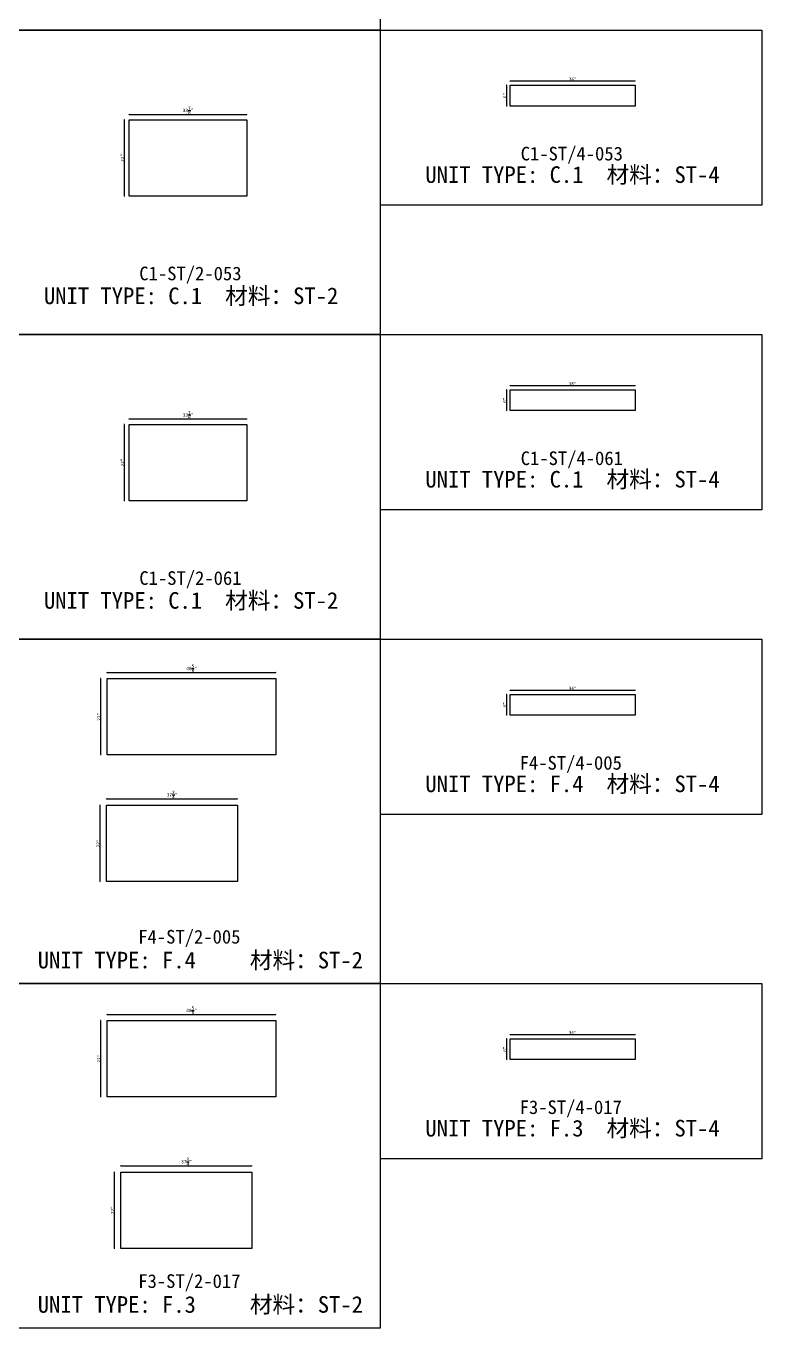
# Model space of a CAD drawing. Header units: millimetres. Extents: x -46966 to 138077, y -48408 to 2116.
# Drawn here: x 56810 to 62197, y -44982 to -35453 of the extents above; entities that cross this region are included whole.
import ezdxf
from ezdxf.enums import TextEntityAlignment as Align

# ---------------------------------------------------------------- set-up
doc = ezdxf.new("R2010")
doc.units = ezdxf.units.MM
doc.layers.add('PART_NUMBER', color=3, linetype='Continuous')
doc.styles.add('样式 1', font='')
doc.styles.get('样式 1').set_extended_font_data('NSimSun')
doc.dimstyles.new('副本 ISO-25', dxfattribs={"dimtxt": 25, "dimasz": 10, "dimexe": 1.5, "dimexo": 0.5, "dimtad": 1, "dimlfac": 0.03937, "dimlunit": 5, "dimtxsty": '样式 1', "dimblk": 'ARCHTICK', "dimcen": 2.5, "dimclrd": 256, "dimclrt": 1, "dimazin": 3, "dimtfac": 1, "dimtmove": 0, "dimatfit": 3, "dimfxlon": 1})

# ---------------------------------------------------------------- blocks, each defined once
blk = doc.blocks.new('_ArchTick')
at = {"color": 0, "linetype": 'ByBlock', "const_width": 0.15}
blk.add_lwpolyline([(-0.5, -0.5), (0.5, 0.5)], dxfattribs=at)
blk = doc.blocks.new('*D1300')
at = {"color": 0, "lineweight": -2, "transparency": 16777216}
for p, q in [((57566, -36099.9), (57566, -36097.4)), ((58426.5, -36099.9), (58426.5, -36097.4))]:
    blk.add_line(p, q, dxfattribs=at)
at = {"lineweight": -2, "transparency": 16777216}
blk.add_line((57566, -36098.9), (58426.5, -36098.9), dxfattribs=at)
at = {"layer": 'Defpoints', "color": 0, "transparency": 16777216}
for p in [(58426.5, -36098.9), (57566, -36138.3), (58426.5, -36138.3)]:
    blk.add_point(p, dxfattribs=at)
at = {"lineweight": -2, "transparency": 16777216, "xscale": 10, "yscale": 10, "zscale": 10, "rotation": 180}
blk.add_blockref('_ArchTick', (57566, -36098.9), dxfattribs=at)
at = {"lineweight": -2, "transparency": 16777216, "xscale": 10, "yscale": 10, "zscale": 10}
blk.add_blockref('_ArchTick', (58426.5, -36098.9), dxfattribs=at)
at = {"color": 1, "transparency": 16777216, "insert": (57996.2, -36069.8), "char_height": 25, "attachment_point": 5, "style": '样式 1'}
blk.add_mtext('\\A1;33{\\H1x;\\S7/8;}"', dxfattribs=at)
blk = doc.blocks.new('*D1301')
at = {"color": 0, "lineweight": -2, "transparency": 16777216}
for p, q in [((57530.4, -36138.3), (57527.9, -36138.3)), ((57530.4, -36697.1), (57527.9, -36697.1))]:
    blk.add_line(p, q, dxfattribs=at)
at = {"lineweight": -2, "transparency": 16777216}
blk.add_line((57529.4, -36138.3), (57529.4, -36697.1), dxfattribs=at)
at = {"layer": 'Defpoints', "color": 0, "transparency": 16777216}
for p in [(57566, -36138.3), (57529.4, -36697.1), (57566, -36697.1)]:
    blk.add_point(p, dxfattribs=at)
at = {"lineweight": -2, "transparency": 16777216, "xscale": 10, "yscale": 10, "zscale": 10}
for p, rotation in [((57529.4, -36138.3), 90), ((57529.4, -36697.1), 270)]:
    blk.add_blockref('_ArchTick', p, dxfattribs=dict(at, rotation=rotation))
at = {"color": 1, "transparency": 16777216, "insert": (57516.3, -36417.7), "char_height": 25, "attachment_point": 5, "rotation": 90, "style": '样式 1'}
blk.add_mtext('\\A1;22"', dxfattribs=at)
blk = doc.blocks.new('*D1302')
at = {"color": 0, "lineweight": -2, "transparency": 16777216}
for p, q in [((60354.8, -35855.7), (60354.8, -35853.2)), ((61269.2, -35855.7), (61269.2, -35853.2))]:
    blk.add_line(p, q, dxfattribs=at)
at = {"lineweight": -2, "transparency": 16777216}
blk.add_line((60354.8, -35854.7), (61269.2, -35854.7), dxfattribs=at)
at = {"layer": 'Defpoints', "color": 0, "transparency": 16777216}
for p in [(60354.8, -35885.6), (61269.2, -35854.7), (61269.2, -35885.6)]:
    blk.add_point(p, dxfattribs=at)
at = {"lineweight": -2, "transparency": 16777216, "xscale": 10, "yscale": 10, "zscale": 10, "rotation": 180}
blk.add_blockref('_ArchTick', (60354.8, -35854.7), dxfattribs=at)
at = {"lineweight": -2, "transparency": 16777216, "xscale": 10, "yscale": 10, "zscale": 10}
blk.add_blockref('_ArchTick', (61269.2, -35854.7), dxfattribs=at)
at = {"color": 1, "transparency": 16777216, "insert": (60812, -35841.6), "char_height": 25, "attachment_point": 5, "style": '样式 1'}
blk.add_mtext('\\A1;36"', dxfattribs=at)
blk = doc.blocks.new('*D1303')
at = {"color": 0, "lineweight": -2, "transparency": 16777216}
for p, q in [((60330, -35885.6), (60327.5, -35885.6)), ((60330, -36038), (60327.5, -36038))]:
    blk.add_line(p, q, dxfattribs=at)
at = {"lineweight": -2, "transparency": 16777216}
blk.add_line((60329, -36038), (60329, -35885.6), dxfattribs=at)
at = {"layer": 'Defpoints', "color": 0, "transparency": 16777216}
for p in [(60329, -35885.6), (60354.8, -35885.6), (60354.8, -36038)]:
    blk.add_point(p, dxfattribs=at)
at = {"lineweight": -2, "transparency": 16777216, "xscale": 10, "yscale": 10, "zscale": 10}
for p, rotation in [((60329, -35885.6), 90), ((60329, -36038), 270)]:
    blk.add_blockref('_ArchTick', p, dxfattribs=dict(at, rotation=rotation))
at = {"color": 1, "transparency": 16777216, "insert": (60315.9, -35961.8), "char_height": 25, "attachment_point": 5, "rotation": 90, "style": '样式 1'}
blk.add_mtext('\\A1;6"', dxfattribs=at)
blk = doc.blocks.new('*D1354')
at = {"color": 0, "lineweight": -2, "transparency": 16777216}
for p, q in [((57566, -38329.4), (57566, -38326.9)), ((58426.5, -38329.4), (58426.5, -38326.9))]:
    blk.add_line(p, q, dxfattribs=at)
at = {"lineweight": -2, "transparency": 16777216}
blk.add_line((57566, -38328.4), (58426.5, -38328.4), dxfattribs=at)
at = {"layer": 'Defpoints', "color": 0, "transparency": 16777216}
for p in [(57566, -38367.9), (58426.5, -38328.4), (58426.5, -38367.9)]:
    blk.add_point(p, dxfattribs=at)
at = {"lineweight": -2, "transparency": 16777216, "xscale": 10, "yscale": 10, "zscale": 10, "rotation": 180}
blk.add_blockref('_ArchTick', (57566, -38328.4), dxfattribs=at)
at = {"lineweight": -2, "transparency": 16777216, "xscale": 10, "yscale": 10, "zscale": 10}
blk.add_blockref('_ArchTick', (58426.5, -38328.4), dxfattribs=at)
at = {"color": 1, "transparency": 16777216, "insert": (57996.2, -38299.3), "char_height": 25, "attachment_point": 5, "style": '样式 1'}
blk.add_mtext('\\A1;33{\\H1x;\\S7/8;}"', dxfattribs=at)
blk = doc.blocks.new('*D1355')
at = {"color": 0, "lineweight": -2, "transparency": 16777216}
for p, q in [((57530.4, -38367.9), (57527.9, -38367.9)), ((57530.4, -38926.7), (57527.9, -38926.7))]:
    blk.add_line(p, q, dxfattribs=at)
at = {"lineweight": -2, "transparency": 16777216}
blk.add_line((57529.4, -38367.9), (57529.4, -38926.7), dxfattribs=at)
at = {"layer": 'Defpoints', "color": 0, "transparency": 16777216}
for p in [(57566, -38367.9), (57529.4, -38926.7), (57566, -38926.7)]:
    blk.add_point(p, dxfattribs=at)
at = {"lineweight": -2, "transparency": 16777216, "xscale": 10, "yscale": 10, "zscale": 10}
for p, rotation in [((57529.4, -38367.9), 90), ((57529.4, -38926.7), 270)]:
    blk.add_blockref('_ArchTick', p, dxfattribs=dict(at, rotation=rotation))
at = {"color": 1, "transparency": 16777216, "insert": (57516.3, -38647.3), "char_height": 25, "attachment_point": 5, "rotation": 90, "style": '样式 1'}
blk.add_mtext('\\A1;22"', dxfattribs=at)
blk = doc.blocks.new('*D1356')
at = {"color": 0, "lineweight": -2, "transparency": 16777216}
for p, q in [((60354.8, -38085.3), (60354.8, -38082.8)), ((61269.2, -38085.3), (61269.2, -38082.8))]:
    blk.add_line(p, q, dxfattribs=at)
at = {"lineweight": -2, "transparency": 16777216}
blk.add_line((60354.8, -38084.3), (61269.2, -38084.3), dxfattribs=at)
at = {"layer": 'Defpoints', "color": 0, "transparency": 16777216}
for p in [(60354.8, -38115.1), (61269.2, -38084.3), (61269.2, -38115.1)]:
    blk.add_point(p, dxfattribs=at)
at = {"lineweight": -2, "transparency": 16777216, "xscale": 10, "yscale": 10, "zscale": 10, "rotation": 180}
blk.add_blockref('_ArchTick', (60354.8, -38084.3), dxfattribs=at)
at = {"lineweight": -2, "transparency": 16777216, "xscale": 10, "yscale": 10, "zscale": 10}
blk.add_blockref('_ArchTick', (61269.2, -38084.3), dxfattribs=at)
at = {"color": 1, "transparency": 16777216, "insert": (60812, -38071.2), "char_height": 25, "attachment_point": 5, "style": '样式 1'}
blk.add_mtext('\\A1;36"', dxfattribs=at)
blk = doc.blocks.new('*D1357')
at = {"color": 0, "lineweight": -2, "transparency": 16777216}
for p, q in [((60330, -38115.1), (60327.5, -38115.1)), ((60330, -38267.5), (60327.5, -38267.5))]:
    blk.add_line(p, q, dxfattribs=at)
at = {"lineweight": -2, "transparency": 16777216}
blk.add_line((60329, -38267.5), (60329, -38115.1), dxfattribs=at)
at = {"layer": 'Defpoints', "color": 0, "transparency": 16777216}
for p in [(60329, -38115.1), (60354.8, -38115.1), (60354.8, -38267.5)]:
    blk.add_point(p, dxfattribs=at)
at = {"lineweight": -2, "transparency": 16777216, "xscale": 10, "yscale": 10, "zscale": 10}
for p, rotation in [((60329, -38115.1), 90), ((60329, -38267.5), 270)]:
    blk.add_blockref('_ArchTick', p, dxfattribs=dict(at, rotation=rotation))
at = {"color": 1, "transparency": 16777216, "insert": (60315.9, -38191.3), "char_height": 25, "attachment_point": 5, "rotation": 90, "style": '样式 1'}
blk.add_mtext('\\A1;6"', dxfattribs=at)
blk = doc.blocks.new('*D1364')
at = {"color": 0, "lineweight": -2, "transparency": 16777216}
for p, q in [((57404.7, -40185.1), (57404.7, -40182.6)), ((58639.7, -40185.1), (58639.7, -40182.6))]:
    blk.add_line(p, q, dxfattribs=at)
at = {"lineweight": -2, "transparency": 16777216}
blk.add_line((57404.7, -40184.1), (58639.7, -40184.1), dxfattribs=at)
at = {"layer": 'Defpoints', "color": 0, "transparency": 16777216}
for p in [(58639.7, -40184.1), (57404.7, -40228.7), (58639.7, -40228.7)]:
    blk.add_point(p, dxfattribs=at)
at = {"lineweight": -2, "transparency": 16777216, "xscale": 10, "yscale": 10, "zscale": 10, "rotation": 180}
blk.add_blockref('_ArchTick', (57404.7, -40184.1), dxfattribs=at)
at = {"lineweight": -2, "transparency": 16777216, "xscale": 10, "yscale": 10, "zscale": 10}
blk.add_blockref('_ArchTick', (58639.7, -40184.1), dxfattribs=at)
at = {"color": 1, "transparency": 16777216, "insert": (58022.2, -40155), "char_height": 25, "attachment_point": 5, "style": '样式 1'}
blk.add_mtext('\\A1;48{\\H1x;\\S5/8;}"', dxfattribs=at)
blk = doc.blocks.new('*D1365')
at = {"color": 0, "lineweight": -2, "transparency": 16777216}
for p, q in [((57357.9, -40228.7), (57355.4, -40228.7)), ((57357.9, -40787.5), (57355.4, -40787.5))]:
    blk.add_line(p, q, dxfattribs=at)
at = {"lineweight": -2, "transparency": 16777216}
blk.add_line((57356.9, -40787.5), (57356.9, -40228.7), dxfattribs=at)
at = {"layer": 'Defpoints', "color": 0, "transparency": 16777216}
for p in [(57356.9, -40228.7), (57404.7, -40228.7), (57404.7, -40787.5)]:
    blk.add_point(p, dxfattribs=at)
at = {"lineweight": -2, "transparency": 16777216, "xscale": 10, "yscale": 10, "zscale": 10}
for p, rotation in [((57356.9, -40228.7), 90), ((57356.9, -40787.5), 270)]:
    blk.add_blockref('_ArchTick', p, dxfattribs=dict(at, rotation=rotation))
at = {"color": 1, "transparency": 16777216, "insert": (57343.8, -40508.1), "char_height": 25, "attachment_point": 5, "rotation": 90, "style": '样式 1'}
blk.add_mtext('\\A1;22"', dxfattribs=at)
blk = doc.blocks.new('*D1366')
at = {"color": 0, "lineweight": -2, "transparency": 16777216}
for p, q in [((57399.7, -41109.6), (57399.7, -41107.1)), ((58358.5, -41109.6), (58358.5, -41107.1))]:
    blk.add_line(p, q, dxfattribs=at)
at = {"lineweight": -2, "transparency": 16777216}
blk.add_line((57399.7, -41108.6), (58358.5, -41108.6), dxfattribs=at)
at = {"layer": 'Defpoints', "color": 0, "transparency": 16777216}
for p in [(57399.7, -41155.4), (58358.5, -41108.6), (58358.5, -41155.4)]:
    blk.add_point(p, dxfattribs=at)
at = {"lineweight": -2, "transparency": 16777216, "xscale": 10, "yscale": 10, "zscale": 10, "rotation": 180}
blk.add_blockref('_ArchTick', (57399.7, -41108.6), dxfattribs=at)
at = {"lineweight": -2, "transparency": 16777216, "xscale": 10, "yscale": 10, "zscale": 10}
blk.add_blockref('_ArchTick', (58358.5, -41108.6), dxfattribs=at)
at = {"color": 1, "transparency": 16777216, "insert": (57879.1, -41079.5), "char_height": 25, "attachment_point": 5, "style": '样式 1'}
blk.add_mtext('\\A1;37{\\H1x;\\S3/4;}"', dxfattribs=at)
blk = doc.blocks.new('*D1367')
at = {"color": 0, "lineweight": -2, "transparency": 16777216}
for p, q in [((57352.6, -41155.4), (57350.1, -41155.4)), ((57352.6, -41714.2), (57350.1, -41714.2))]:
    blk.add_line(p, q, dxfattribs=at)
at = {"lineweight": -2, "transparency": 16777216}
blk.add_line((57351.6, -41714.2), (57351.6, -41155.4), dxfattribs=at)
at = {"layer": 'Defpoints', "color": 0, "transparency": 16777216}
for p in [(57351.6, -41155.4), (57399.7, -41155.4), (57399.7, -41714.2)]:
    blk.add_point(p, dxfattribs=at)
at = {"lineweight": -2, "transparency": 16777216, "xscale": 10, "yscale": 10, "zscale": 10}
for p, rotation in [((57351.6, -41155.4), 90), ((57351.6, -41714.2), 270)]:
    blk.add_blockref('_ArchTick', p, dxfattribs=dict(at, rotation=rotation))
at = {"color": 1, "transparency": 16777216, "insert": (57338.5, -41434.8), "char_height": 25, "attachment_point": 5, "rotation": 90, "style": '样式 1'}
blk.add_mtext('\\A1;22"', dxfattribs=at)
blk = doc.blocks.new('*D1368')
at = {"color": 0, "lineweight": -2, "transparency": 16777216}
for p, q in [((60354.8, -40314.9), (60354.8, -40312.4)), ((61269.2, -40314.9), (61269.2, -40312.4))]:
    blk.add_line(p, q, dxfattribs=at)
at = {"lineweight": -2, "transparency": 16777216}
blk.add_line((60354.8, -40313.9), (61269.2, -40313.9), dxfattribs=at)
at = {"layer": 'Defpoints', "color": 0, "transparency": 16777216}
for p in [(60354.8, -40344.7), (61269.2, -40313.9), (61269.2, -40344.7)]:
    blk.add_point(p, dxfattribs=at)
at = {"lineweight": -2, "transparency": 16777216, "xscale": 10, "yscale": 10, "zscale": 10, "rotation": 180}
blk.add_blockref('_ArchTick', (60354.8, -40313.9), dxfattribs=at)
at = {"lineweight": -2, "transparency": 16777216, "xscale": 10, "yscale": 10, "zscale": 10}
blk.add_blockref('_ArchTick', (61269.2, -40313.9), dxfattribs=at)
at = {"color": 1, "transparency": 16777216, "insert": (60812, -40300.7), "char_height": 25, "attachment_point": 5, "style": '样式 1'}
blk.add_mtext('\\A1;36"', dxfattribs=at)
blk = doc.blocks.new('*D1369')
at = {"color": 0, "lineweight": -2, "transparency": 16777216}
for p, q in [((60330, -40344.7), (60327.5, -40344.7)), ((60330, -40497.1), (60327.5, -40497.1))]:
    blk.add_line(p, q, dxfattribs=at)
at = {"lineweight": -2, "transparency": 16777216}
blk.add_line((60329, -40497.1), (60329, -40344.7), dxfattribs=at)
at = {"layer": 'Defpoints', "color": 0, "transparency": 16777216}
for p in [(60329, -40344.7), (60354.8, -40344.7), (60354.8, -40497.1)]:
    blk.add_point(p, dxfattribs=at)
at = {"lineweight": -2, "transparency": 16777216, "xscale": 10, "yscale": 10, "zscale": 10}
for p, rotation in [((60329, -40344.7), 90), ((60329, -40497.1), 270)]:
    blk.add_blockref('_ArchTick', p, dxfattribs=dict(at, rotation=rotation))
at = {"color": 1, "transparency": 16777216, "insert": (60315.9, -40420.9), "char_height": 25, "attachment_point": 5, "rotation": 90, "style": '样式 1'}
blk.add_mtext('\\A1;6"', dxfattribs=at)
blk = doc.blocks.new('*D1377')
at = {"color": 0, "lineweight": -2, "transparency": 16777216}
for p, q in [((57404.7, -42687.8), (57404.7, -42685.3)), ((58639.7, -42687.8), (58639.7, -42685.3))]:
    blk.add_line(p, q, dxfattribs=at)
at = {"lineweight": -2, "transparency": 16777216}
blk.add_line((57404.7, -42686.8), (58639.7, -42686.8), dxfattribs=at)
at = {"layer": 'Defpoints', "color": 0, "transparency": 16777216}
for p in [(58639.7, -42686.8), (57404.7, -42731.4), (58639.7, -42731.4)]:
    blk.add_point(p, dxfattribs=at)
at = {"lineweight": -2, "transparency": 16777216, "xscale": 10, "yscale": 10, "zscale": 10, "rotation": 180}
blk.add_blockref('_ArchTick', (57404.7, -42686.8), dxfattribs=at)
at = {"lineweight": -2, "transparency": 16777216, "xscale": 10, "yscale": 10, "zscale": 10}
blk.add_blockref('_ArchTick', (58639.7, -42686.8), dxfattribs=at)
at = {"color": 1, "transparency": 16777216, "insert": (58022.2, -42657.7), "char_height": 25, "attachment_point": 5, "style": '样式 1'}
blk.add_mtext('\\A1;48{\\H1x;\\S5/8;}"', dxfattribs=at)
blk = doc.blocks.new('*D1378')
at = {"color": 0, "lineweight": -2, "transparency": 16777216}
for p, q in [((57357.9, -42731.4), (57355.4, -42731.4)), ((57357.9, -43290.2), (57355.4, -43290.2))]:
    blk.add_line(p, q, dxfattribs=at)
at = {"lineweight": -2, "transparency": 16777216}
blk.add_line((57356.9, -43290.2), (57356.9, -42731.4), dxfattribs=at)
at = {"layer": 'Defpoints', "color": 0, "transparency": 16777216}
for p in [(57356.9, -42731.4), (57404.7, -42731.4), (57404.7, -43290.2)]:
    blk.add_point(p, dxfattribs=at)
at = {"lineweight": -2, "transparency": 16777216, "xscale": 10, "yscale": 10, "zscale": 10}
for p, rotation in [((57356.9, -42731.4), 90), ((57356.9, -43290.2), 270)]:
    blk.add_blockref('_ArchTick', p, dxfattribs=dict(at, rotation=rotation))
at = {"color": 1, "transparency": 16777216, "insert": (57343.8, -43010.8), "char_height": 25, "attachment_point": 5, "rotation": 90, "style": '样式 1'}
blk.add_mtext('\\A1;22"', dxfattribs=at)
blk = doc.blocks.new('*D1379')
at = {"color": 0, "lineweight": -2, "transparency": 16777216}
for p, q in [((57505.2, -43795.1), (57505.2, -43792.6)), ((58464.1, -43795.1), (58464.1, -43792.6))]:
    blk.add_line(p, q, dxfattribs=at)
at = {"lineweight": -2, "transparency": 16777216}
blk.add_line((57505.2, -43794.1), (58464.1, -43794.1), dxfattribs=at)
at = {"layer": 'Defpoints', "color": 0, "transparency": 16777216}
for p in [(58464.1, -43794.1), (57505.2, -43840.9), (58464.1, -43840.9)]:
    blk.add_point(p, dxfattribs=at)
at = {"lineweight": -2, "transparency": 16777216, "xscale": 10, "yscale": 10, "zscale": 10, "rotation": 180}
blk.add_blockref('_ArchTick', (57505.2, -43794.1), dxfattribs=at)
at = {"lineweight": -2, "transparency": 16777216, "xscale": 10, "yscale": 10, "zscale": 10}
blk.add_blockref('_ArchTick', (58464.1, -43794.1), dxfattribs=at)
at = {"color": 1, "transparency": 16777216, "insert": (57984.6, -43765), "char_height": 25, "attachment_point": 5, "style": '样式 1'}
blk.add_mtext('\\A1;37{\\H1x;\\S3/4;}"', dxfattribs=at)
blk = doc.blocks.new('*D1380')
at = {"color": 0, "lineweight": -2, "transparency": 16777216}
for p, q in [((57458.1, -43840.9), (57455.6, -43840.9)), ((57458.1, -44399.7), (57455.6, -44399.7))]:
    blk.add_line(p, q, dxfattribs=at)
at = {"lineweight": -2, "transparency": 16777216}
blk.add_line((57457.1, -44399.7), (57457.1, -43840.9), dxfattribs=at)
at = {"layer": 'Defpoints', "color": 0, "transparency": 16777216}
for p in [(57457.1, -43840.9), (57505.2, -43840.9), (57505.2, -44399.7)]:
    blk.add_point(p, dxfattribs=at)
at = {"lineweight": -2, "transparency": 16777216, "xscale": 10, "yscale": 10, "zscale": 10}
for p, rotation in [((57457.1, -43840.9), 90), ((57457.1, -44399.7), 270)]:
    blk.add_blockref('_ArchTick', p, dxfattribs=dict(at, rotation=rotation))
at = {"color": 1, "transparency": 16777216, "insert": (57444, -44120.3), "char_height": 25, "attachment_point": 5, "rotation": 90, "style": '样式 1'}
blk.add_mtext('\\A1;22"', dxfattribs=at)
blk = doc.blocks.new('*D1381')
at = {"color": 0, "lineweight": -2, "transparency": 16777216}
for p, q in [((60354.8, -42835.3), (60354.8, -42832.8)), ((61269.2, -42835.3), (61269.2, -42832.8))]:
    blk.add_line(p, q, dxfattribs=at)
at = {"lineweight": -2, "transparency": 16777216}
blk.add_line((60354.8, -42834.3), (61269.2, -42834.3), dxfattribs=at)
at = {"layer": 'Defpoints', "color": 0, "transparency": 16777216}
for p in [(60354.8, -42865.1), (61269.2, -42834.3), (61269.2, -42865.1)]:
    blk.add_point(p, dxfattribs=at)
at = {"lineweight": -2, "transparency": 16777216, "xscale": 10, "yscale": 10, "zscale": 10, "rotation": 180}
blk.add_blockref('_ArchTick', (60354.8, -42834.3), dxfattribs=at)
at = {"lineweight": -2, "transparency": 16777216, "xscale": 10, "yscale": 10, "zscale": 10}
blk.add_blockref('_ArchTick', (61269.2, -42834.3), dxfattribs=at)
at = {"color": 1, "transparency": 16777216, "insert": (60812, -42821.2), "char_height": 25, "attachment_point": 5, "style": '样式 1'}
blk.add_mtext('\\A1;36"', dxfattribs=at)
blk = doc.blocks.new('*D1382')
at = {"color": 0, "lineweight": -2, "transparency": 16777216}
for p, q in [((60330, -42865.1), (60327.5, -42865.1)), ((60330, -43017.5), (60327.5, -43017.5))]:
    blk.add_line(p, q, dxfattribs=at)
at = {"lineweight": -2, "transparency": 16777216}
blk.add_line((60329, -43017.5), (60329, -42865.1), dxfattribs=at)
at = {"layer": 'Defpoints', "color": 0, "transparency": 16777216}
for p in [(60329, -42865.1), (60354.8, -42865.1), (60354.8, -43017.5)]:
    blk.add_point(p, dxfattribs=at)
at = {"lineweight": -2, "transparency": 16777216, "xscale": 10, "yscale": 10, "zscale": 10}
for p, rotation in [((60329, -42865.1), 90), ((60329, -43017.5), 270)]:
    blk.add_blockref('_ArchTick', p, dxfattribs=dict(at, rotation=rotation))
at = {"color": 1, "transparency": 16777216, "insert": (60315.9, -42941.3), "char_height": 25, "attachment_point": 5, "rotation": 90, "style": '样式 1'}
blk.add_mtext('\\A1;6"', dxfattribs=at)

msp = doc.modelspace()

# ---------------------------------------------------------------- linework, layer by layer
at = {"color": 1}
for points in [[(56613.629, -35481.834), (59405.503, -35481.834), (59405.503, -32199.777), (56613.629, -32199.777)], [(56613.629, -37711.401), (59405.503, -37711.401), (59405.503, -35481.834), (56613.629, -35481.834)], [(59405.503, -35481.834), (62197.377, -35481.834), (62197.377, -36764.231), (59405.503, -36764.231)], [(56613.629, -39940.968), (59405.503, -39940.968), (59405.503, -37711.401), (56613.629, -37711.401)], [(59405.503, -37711.401), (62197.377, -37711.401), (62197.377, -38993.799), (59405.503, -38993.799)], [(56613.629, -42461.386), (59405.503, -42461.386), (59405.503, -39940.968), (56613.629, -39940.968)], [(59405.503, -39940.968), (62197.377, -39940.968), (62197.377, -41223.366), (59405.503, -41223.366)], [(56613.629, -44981.804), (59405.503, -44981.804), (59405.503, -42461.386), (56613.629, -42461.386)], [(59405.503, -42461.386), (62197.377, -42461.386), (62197.377, -43743.784), (59405.503, -43743.784)]]:
    msp.add_lwpolyline(points, close=True, dxfattribs=at)
for points in [[(60354.822, -35885.57), (61269.222, -35885.57), (61269.222, -36037.97), (60354.822, -36037.97)], [(57566.027, -36138.302), (58426.452, -36138.302), (58426.452, -36697.102), (57566.027, -36697.102)], [(60354.822, -38115.137), (61269.222, -38115.137), (61269.222, -38267.537), (60354.822, -38267.537)], [(57566.027, -38367.869), (58426.452, -38367.869), (58426.452, -38926.669), (57566.027, -38926.669)], [(57404.668, -40228.664), (58639.743, -40228.664), (58639.743, -40787.464), (57404.668, -40787.464)], [(60354.822, -40344.705), (61269.222, -40344.705), (61269.222, -40497.105), (60354.822, -40497.105)], [(57399.693, -41155.425), (58358.543, -41155.425), (58358.543, -41714.225), (57399.693, -41714.225)], [(57404.668, -42731.365), (58639.743, -42731.365), (58639.743, -43290.165), (57404.668, -43290.165)], [(60354.822, -42865.123), (61269.222, -42865.123), (61269.222, -43017.523), (60354.822, -43017.523)], [(57505.213, -43840.949), (58464.063, -43840.949), (58464.063, -44399.749), (57505.213, -44399.749)]]:
    msp.add_lwpolyline(points, close=True)

# ---------------------------------------------------------------- texts
at = {"style": '样式 1'}
for s, p in [('UNIT TYPE: C.1', (59733.131, -36600.727)), ('材料：ST-4', (61059.412, -36600.727)), ('材料：ST-2', (58267.537, -37487.905)), ('UNIT TYPE: C.1', (56941.256, -37487.905)), ('UNIT TYPE: C.1', (59733.131, -38830.294)), ('材料：ST-4', (61059.412, -38830.294)), ('UNIT TYPE: C.1', (56941.256, -39717.473)), ('材料：ST-2', (58267.537, -39717.473)), ('UNIT TYPE: F.4', (59733.131, -41059.862)), ('材料：ST-4', (61059.412, -41059.862)), ('材料：ST-2', (58448.34, -42350.03)), ('UNIT TYPE: F.4', (56895.615, -42350.03)), ('材料：ST-4', (61059.412, -43580.28)), ('UNIT TYPE: F.3', (59733.131, -43580.28)), ('UNIT TYPE: F.3', (56895.615, -44870.448)), ('材料：ST-2', (58448.34, -44870.448))]:
    msp.add_text(s, height=121.5865, dxfattribs=at).set_placement(p)
at = {"layer": 'PART_NUMBER', "color": 3, "style": '样式 1'}
for s, p in [('C1-ST/4-053', (60805.367, -36386.4)), ('C1-ST/2-053', (58013.492, -37263.57)), ('C1-ST/4-061', (60805.367, -38615.968)), ('C1-ST/2-061', (58013.492, -39493.137)), ('F4-ST/4-005', (60797.59, -40845.535)), ('F4-ST/2-005', (58005.716, -42118.555)), ('F3-ST/4-017', (60797.59, -43365.953)), ('F3-ST/2-017', (58005.716, -44638.974))]:
    msp.add_text(s, height=100, dxfattribs=at).set_placement(p, align=Align.MIDDLE_CENTER)

# ---------------------------------------------------------------- dimensions: what is measured, and where the dimension line sits
for base, p1, p2, picture, middle in [((61269.222, -35854.734), (60354.822, -35885.57), (61269.222, -35885.57), '*D1302', (60812.022, -35841.609)), ((58426.452, -36098.875), (57566.027, -36138.302), (58426.452, -36138.302), '*D1300', (57996.24, -36069.782)), ((61269.222, -38084.302), (60354.822, -38115.137), (61269.222, -38115.137), '*D1356', (60812.022, -38071.177)), ((58426.452, -38328.442), (57566.027, -38367.869), (58426.452, -38367.869), '*D1354', (57996.24, -38299.349)), ((58639.743, -40184.135), (57404.668, -40228.664), (58639.743, -40228.664), '*D1364', (58022.206, -40155.042)), ((61269.222, -40313.869), (60354.822, -40344.705), (61269.222, -40344.705), '*D1368', (60812.022, -40300.744)), ((58358.543, -41108.568), (57399.693, -41155.425), (58358.543, -41155.425), '*D1366', (57879.118, -41079.475)), ((58639.743, -42686.836), (57404.668, -42731.365), (58639.743, -42731.365), '*D1377', (58022.206, -42657.743)), ((61269.222, -42834.287), (60354.822, -42865.123), (61269.222, -42865.123), '*D1381', (60812.022, -42821.162)), ((58464.063, -43794.092), (57505.213, -43840.949), (58464.063, -43840.949), '*D1379', (57984.638, -43764.999))]:
    dim = msp.add_linear_dim(base=base, p1=p1, p2=p2, dimstyle='副本 ISO-25')
    dim.commit()
    dim.dimension.update_dxf_attribs({"geometry": picture, "text_midpoint": middle})
for base, p1, p2, picture, middle in [((60328.987, -35885.57), (60354.822, -36037.97), (60354.822, -35885.57), '*D1303', (60315.862, -35961.77)), ((57529.381, -36697.102), (57566.027, -36138.302), (57566.027, -36697.102), '*D1301', (57516.256, -36417.702)), ((60328.987, -38115.137), (60354.822, -38267.537), (60354.822, -38115.137), '*D1357', (60315.862, -38191.337)), ((57529.381, -38926.669), (57566.027, -38367.869), (57566.027, -38926.669), '*D1355', (57516.256, -38647.269)), ((57356.905, -40228.664), (57404.668, -40787.464), (57404.668, -40228.664), '*D1365', (57343.78, -40508.064)), ((60328.987, -40344.705), (60354.822, -40497.105), (60354.822, -40344.705), '*D1369', (60315.862, -40420.905)), ((57351.584, -41155.425), (57399.693, -41714.225), (57399.693, -41155.425), '*D1367', (57338.459, -41434.825)), ((57356.905, -42731.365), (57404.668, -43290.165), (57404.668, -42731.365), '*D1378', (57343.78, -43010.765)), ((60328.987, -42865.123), (60354.822, -43017.523), (60354.822, -42865.123), '*D1382', (60315.862, -42941.323)), ((57457.104, -43840.949), (57505.213, -44399.749), (57505.213, -43840.949), '*D1380', (57443.979, -44120.349))]:
    dim = msp.add_linear_dim(base=base, p1=p1, p2=p2, angle=90, dimstyle='副本 ISO-25')
    dim.commit()
    dim.dimension.update_dxf_attribs({"geometry": picture, "text_midpoint": middle})

doc.saveas('drawing.dxf')
